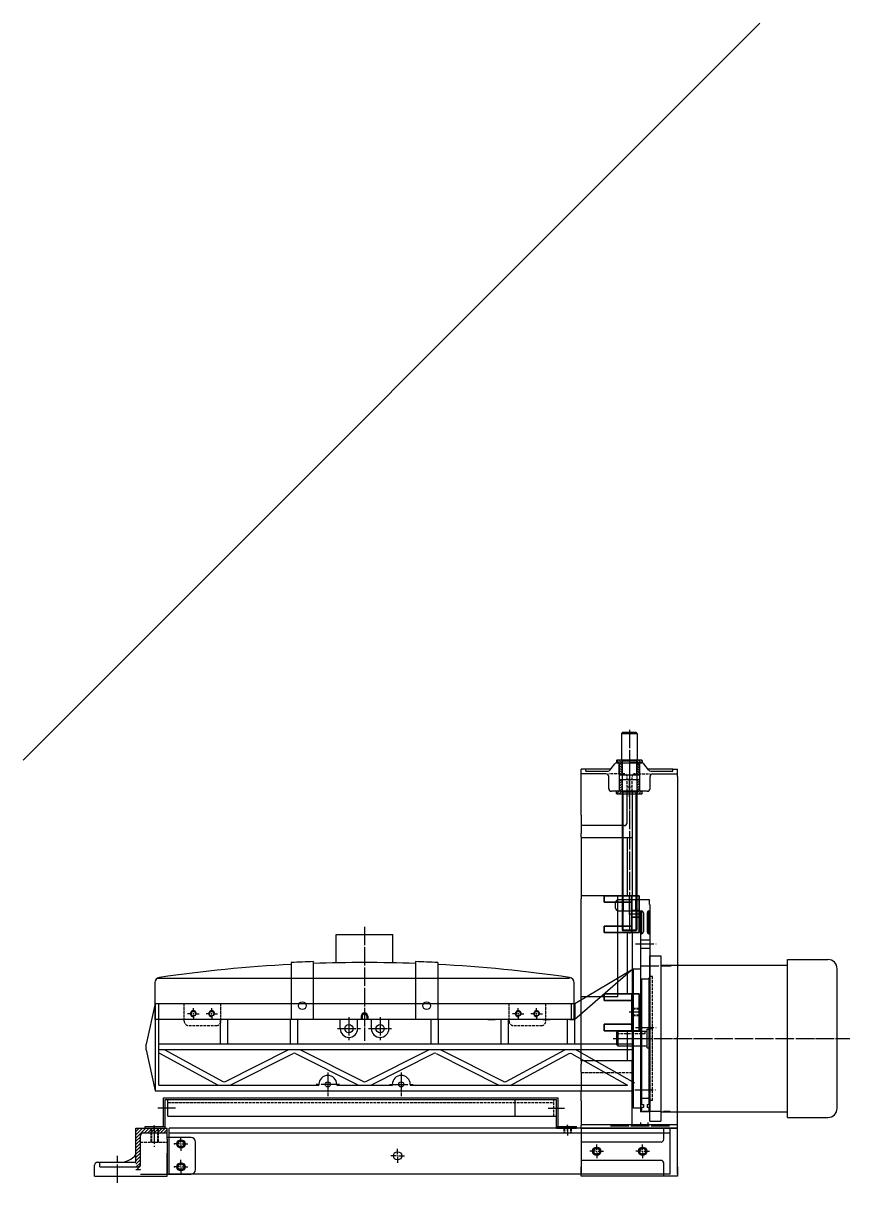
# Model space of a CAD drawing. Extents: x -930 to 585, y -273 to 1117.
# Drawn here: x -316 to 585, y -244 to 1019 of the extents above; entities that cross this region are included whole.
import ezdxf

# ---------------------------------------------------------------- set-up
doc = ezdxf.new("R2010")
doc.units = 0
doc.header["$MEASUREMENT"] = 0
for name, pattern in [('CENTER', [22, 20, -1, 0, -1]), ('DASHED', [4, 3, -1]), ('HATCH', [200000, 200000, 0]), ('THIN', [200000, 200000, 0])]:
    doc.linetypes.add(name, pattern=pattern)
doc.layers.get('0').update_dxf_attribs({"linetype": 'CONTINUOUS'})
for name, color, linetype in [('2-RING', 6, 'CONTINUOUS'), ('BORDER', 7, 'CONTINUOUS'), ('DOOR', 2, 'CONTINUOUS'), ('L-FOOT', 140, 'CONTINUOUS'), ('L-SCREW', 4, 'CONTINUOUS'), ('M-PLAN', 1, 'CONTINUOUS'), ('MOTOR', 7, 'CONTINUOUS'), ('ROLLCOVE', 3, 'CONTINUOUS'), ('SIDEFOOT', 5, 'CONTINUOUS'), ('SOCKET', 4, 'CONTINUOUS'), ('TABLET', 212, 'CONTINUOUS')]:
    doc.layers.add(name, color=color, linetype=linetype)

# ---------------------------------------------------------------- blocks, each defined once
blk = doc.blocks.new('*X0')
at = {"color": 0, "linetype": 'HATCH'}
for p, q in [((676.5, 333.6), (687.2, 344.3)), ((676.5, 337.1), (683.7, 344.3)), ((676.5, 340.6), (680.1, 344.3)), ((676.5, 344.2), (676.6, 344.3)), ((685.7, 339.3), (690.7, 344.3)), ((689.3, 339.3), (694.3, 344.3)), ((692.8, 339.3), (697.8, 344.3)), ((696.3, 339.3), (701.3, 344.3)), ((699.9, 339.3), (704.9, 344.3)), ((703.4, 339.3), (708.4, 344.3)), ((707, 339.3), (710.5, 342.8)), ((676.5, 330), (681.5, 335)), ((676.5, 326.5), (681.5, 331.5)), ((710.5, 339.3), (710.5, 339.3)), ((676.5, 323), (681.5, 328)), ((676.5, 319.4), (681.5, 324.4)), ((676.5, 315.9), (681.5, 320.9)), ((676.5, 312.4), (681.5, 317.4)), ((676.5, 308.8), (681.5, 313.8)), ((676.5, 305.3), (681.5, 310.3)), ((676.5, 301.7), (681.5, 306.7)), ((677.6, 299.3), (681.5, 303.2)), ((681.1, 299.3), (681.5, 299.7))]:
    blk.add_line(p, q, dxfattribs=at)
blk = doc.blocks.new('*X1')
at = {"color": 0, "linetype": 'HATCH'}
for p, q in [((1421.4, 106.2), (1422.9, 107.7)), ((1421.4, 103.6), (1424.4, 106.6)), ((1422.2, 101.7), (1425.2, 104.7)), ((1424.9, 101.7), (1427.9, 104.7)), ((1427.5, 101.7), (1430.5, 104.7)), ((1430.2, 101.7), (1433.2, 104.7)), ((1432.8, 101.7), (1435.8, 104.7)), ((1435.5, 101.7), (1437.4, 103.6)), ((1421.4, 85), (1422.1, 85.7)), ((1421.4, 82.3), (1424.8, 85.7)), ((1421.7, 80), (1424.4, 82.7)), ((1424.4, 82.7), (1427.4, 85.7)), ((1427.1, 82.7), (1430.1, 85.7)), ((1429.8, 82.7), (1432.8, 85.7)), ((1432.4, 82.7), (1435.4, 85.7)), ((1435.1, 82.7), (1437.4, 85.1))]:
    blk.add_line(p, q, dxfattribs=at)

msp = doc.modelspace()

# ---------------------------------------------------------------- linework, layer by layer
at = {"linetype": 'CENTER'}
msp.add_line((388, -182.5), (322, -182.5), dxfattribs=at)
at = {"linetype": 'DASHED'}
for p, q in [((356.7, -178.5), (356.7, -180)), ((364.7, -178.5), (364.7, -180))]:
    msp.add_line(p, q, dxfattribs=at)
at = {"layer": '2-RING'}
for p, q in [((330.9, 216.3), (330.4, 215.8)), ((330.4, 215.8), (330.4, 213.8)), ((344.4, 216.3), (330.9, 216.3)), ((357.9, 216.3), (344.4, 216.3)), ((358.4, 215.8), (357.9, 216.3)), ((358.4, 215.8), (358.4, 213.8)), ((330.4, 213.8), (330.9, 213.3)), ((333.4, 213.3), (330.9, 213.3)), ((333.4, 200.8), (333.4, 213.3)), ((357.9, 213.3), (344.4, 213.3)), ((357.9, 213.3), (355.4, 213.3)), ((355.4, 200.8), (355.4, 213.3)), ((358.4, 213.8), (357.9, 213.3)), ((333.4, 200.8), (333.9, 200.3)), ((333.4, 194.8), (333.9, 195.3)), ((333.4, 194.8), (333.4, 182.3)), ((333.9, 200.3), (344.4, 200.3)), ((333.9, 195.3), (344.4, 195.3)), ((344.4, 200.3), (354.9, 200.3)), ((344.4, 195.3), (354.9, 195.3)), ((355.4, 200.8), (354.9, 200.3)), ((355.4, 194.8), (354.9, 195.3)), ((355.4, 194.8), (355.4, 182.3)), ((330.4, 181.8), (330.9, 182.3)), ((330.4, 179.8), (330.4, 181.8)), ((330.9, 179.3), (330.4, 179.8)), ((344.4, 182.3), (330.9, 182.3)), ((333.4, 182.3), (330.9, 182.3)), ((344.4, 179.3), (330.9, 179.3)), ((357.9, 179.3), (344.4, 179.3)), ((357.9, 182.3), (355.4, 182.3)), ((358.4, 181.8), (357.9, 182.3)), ((358.4, 179.8), (357.9, 179.3)), ((358.4, 179.8), (358.4, 181.8))]:
    msp.add_line(p, q, dxfattribs=at)
at = {"layer": '2-RING', "linetype": 'Continuous'}
for p, q in [((336.4, 200.3), (336.4, 216.3)), ((352.4, 200.3), (352.4, 216.3)), ((336.4, 195.3), (336.4, 179.3)), ((352.4, 195.3), (352.4, 179.3))]:
    msp.add_line(p, q, dxfattribs=at)
at = {"layer": '2-RING', "linetype": 'CENTER'}
for p, q in [((344.4, 219.3), (344.4, 197.1)), ((344.4, 176.3), (344.4, 198.5))]:
    msp.add_line(p, q, dxfattribs=at)
at = {"layer": 'BORDER', "color": 7, "linetype": 'Continuous'}
msp.add_line((-316, 216.3), (486.6, 1018.8), dxfattribs=at)
at = {"layer": 'DOOR', "linetype": 'CENTER'}
for p, q in [((344.4, 220), (344.4, 172.7)), ((358.1, 48.6), (344.1, 48.6)), ((358.1, -58.4), (344.1, -58.4)), ((307.4, -209.7), (301.4, -209.7)), ((308.4, -209.7), (309.4, -209.7)), ((308.9, -208.2), (308.9, -202.2)), ((308.9, -210.2), (308.9, -209.2)), ((308.9, -211.2), (308.9, -217.2)), ((310.4, -209.7), (316.4, -209.7)), ((357.4, -209.7), (351.4, -209.7)), ((358.4, -209.7), (359.4, -209.7)), ((358.9, -208.2), (358.9, -202.2)), ((358.9, -210.2), (358.9, -209.2)), ((358.9, -211.2), (358.9, -217.2)), ((360.4, -209.7), (366.4, -209.7))]:
    msp.add_line(p, q, dxfattribs=at)
at = {"layer": 'DOOR', "linetype": 'Continuous'}
for p, q in [((324.2, 206.3), (291.9, 206.3)), ((291.9, 173.3), (291.9, 206.3)), ((296.9, 204.3), (296.9, 206.3)), ((296.9, 204.3), (321.2, 204.3)), ((323.6, 205.5), (328.5, 212.1)), ((333.4, 213.3), (333.4, 182.3)), ((355.4, 213.3), (355.4, 182.3)), ((365.3, 205.5), (360.3, 212.1)), ((391.9, 206.3), (364.7, 206.3)), ((367.7, 204.3), (391.9, 204.3)), ((391.9, 206.3), (396.9, 206.3)), ((391.9, 204.3), (391.9, 206.3)), ((396.9, 198.3), (396.9, 206.3)), ((318.9, 201.3), (291.9, 201.3)), ((321.9, 185.3), (321.9, 198.3)), ((366.9, 185.3), (366.9, 198.3)), ((369.9, 201.3), (396.9, 201.3)), ((396.9, 198.3), (396.9, -85.1)), ((363.9, 182.3), (324.9, 182.3)), ((341.9, 147.9), (341.9, 182.3)), ((347.4, 182.3), (347.4, 131.9)), ((291.9, 156.3), (291.9, 173.3)), ((291.9, 156.3), (291.9, 136.3)), ((338.9, 144.9), (291.9, 144.9)), ((291.9, 132.8), (291.9, 136.3)), ((291.9, 132.8), (291.9, 65.3)), ((291.9, 131.9), (347.4, 131.9)), ((341.9, 131.9), (341.9, 68.6)), ((347.4, 131.9), (347.4, 68.6)), ((331.9, 68.3), (291.9, 68.3)), ((291.9, -111.2), (291.9, 65.3)), ((355.1, 68.6), (317.1, 68.6)), ((317.1, 68.6), (355.1, 68.6)), ((347.1, 68.6), (317.1, 68.6)), ((347.1, 68.6), (317.1, 68.6)), ((317.1, 68.6), (317.1, 61.6)), ((317.1, 61.6), (317.1, 68.6)), ((331.9, -41.7), (331.9, 68.3)), ((355.1, 68.6), (347.1, 68.6)), ((347.1, 68.6), (355.1, 68.6)), ((347.1, 68.6), (347.1, 61.6)), ((347.1, 61.6), (347.1, 68.6)), ((355.1, 68.6), (355.1, 28.6)), ((355.1, 28.6), (355.1, 68.6)), ((355.1, 68.6), (355.1, 28.6)), ((355.1, 28.6), (355.1, 68.6)), ((347.1, 61.6), (317.1, 61.6)), ((317.1, 61.6), (347.1, 61.6)), ((347.1, 61.6), (317.1, 61.6)), ((347.1, 61.6), (317.1, 61.6)), ((347.1, 61.6), (347.1, 35.6)), ((347.1, 35.6), (347.1, 61.6)), ((347.1, 61.6), (347.1, 35.6)), ((347.1, 35.6), (347.1, 61.6)), ((347.1, 43.9), (347.1, 53.4)), ((347.1, 43.9), (347.1, 53.4)), ((355.1, 43.9), (355.1, 53.4)), ((355.1, 43.9), (355.1, 53.4)), ((347.1, 35.6), (317.1, 35.6)), ((317.1, 35.6), (347.1, 35.6)), ((347.1, 35.6), (317.1, 35.6)), ((317.1, 35.6), (347.1, 35.6)), ((317.1, 35.6), (317.1, 28.6)), ((317.1, 28.6), (317.1, 35.6)), ((355.1, 28.6), (317.1, 28.6)), ((317.1, 28.6), (355.1, 28.6)), ((347.1, 28.6), (317.1, 28.6)), ((317.1, 28.6), (347.1, 28.6)), ((341.9, 28.6), (341.9, -38.4)), ((347.1, 35.6), (347.1, 28.6)), ((347.1, 28.6), (347.1, 35.6)), ((355.1, 28.6), (347.1, 28.6)), ((347.1, 28.6), (355.1, 28.6)), ((347.4, 28.6), (347.4, -38.4)), ((331.9, -41.7), (291.9, -41.7)), ((317.1, -38.4), (355.1, -38.4)), ((355.1, -38.4), (317.1, -38.4)), ((347.1, -38.4), (317.1, -38.4)), ((317.1, -38.4), (347.1, -38.4)), ((317.1, -38.4), (317.1, -45.4)), ((317.1, -45.4), (317.1, -38.4)), ((317.1, -45.4), (347.1, -45.4)), ((347.1, -45.4), (317.1, -45.4)), ((347.1, -45.4), (317.1, -45.4)), ((317.1, -45.4), (347.1, -45.4)), ((355.1, -38.4), (347.1, -38.4)), ((347.1, -38.4), (355.1, -38.4)), ((347.1, -38.4), (347.1, -45.4)), ((347.1, -45.4), (347.1, -38.4)), ((347.1, -45.4), (347.1, -65.8)), ((347.1, -65.8), (347.1, -45.4)), ((347.1, -45.4), (347.1, -71.4)), ((347.1, -71.4), (347.1, -45.4)), ((355.1, -38.4), (355.1, -78.4)), ((355.1, -78.4), (355.1, -38.4)), ((355.1, -38.4), (355.1, -78.4)), ((355.1, -78.4), (355.1, -38.4)), ((347.1, -63.1), (347.1, -53.6)), ((347.1, -63.1), (347.1, -53.6)), ((355.1, -63.1), (355.1, -53.6)), ((355.1, -63.1), (355.1, -53.6)), ((317.1, -71.4), (347.1, -71.4)), ((347.1, -71.4), (317.1, -71.4)), ((347.1, -71.4), (317.1, -71.4)), ((317.1, -71.4), (347.1, -71.4)), ((317.1, -71.4), (317.1, -78.4)), ((317.1, -78.4), (317.1, -71.4)), ((347.1, -68.1), (347.1, -65.8)), ((347.1, -68.1), (347.1, -65.8)), ((347.1, -68.1), (347.1, -71.4)), ((347.1, -71.4), (347.1, -68.1)), ((347.1, -71.4), (347.1, -78.4)), ((347.1, -78.4), (347.1, -71.4)), ((317.1, -78.4), (355.1, -78.4)), ((355.1, -78.4), (317.1, -78.4)), ((347.1, -78.4), (317.1, -78.4)), ((317.1, -78.4), (347.1, -78.4)), ((341.9, -78.4), (341.9, -111.2)), ((355.1, -78.4), (347.1, -78.4)), ((347.1, -78.4), (355.1, -78.4)), ((347.4, -78.4), (347.4, -111.2)), ((396.9, -234.7), (396.9, -85.1)), ((347.4, -111.2), (291.9, -111.2)), ((291.9, -111.2), (291.9, -114.7)), ((347.4, -180.7), (347.4, -111.2)), ((291.9, -123.7), (291.9, -114.7)), ((291.9, -123.7), (291.9, -144.7)), ((291.9, -154.7), (291.9, -144.7)), ((291.9, -154.7), (291.9, -181.7)), ((291.9, -180.7), (396.9, -180.7)), ((291.9, -184.7), (291.9, -181.7)), ((291.9, -184.7), (396.9, -184.7)), ((396.9, -184.7), (291.9, -184.7)), ((291.9, -184.7), (291.9, -234.7)), ((381.9, -196.7), (381.9, -184.7)), ((378.9, -199.7), (291.9, -199.7)), ((378.9, -219.7), (291.9, -219.7)), ((381.9, -236.7), (381.9, -222.7)), ((396.9, -226.7), (396.9, -234.7)), ((396.9, -226.7), (396.9, -236.7)), ((396.9, -236.7), (291.9, -236.7))]:
    msp.add_line(p, q, dxfattribs=at)
at = {"layer": 'DOOR'}
for p, q in [((330.9, 213.3), (357.9, 213.3)), ((291.9, -226.7), (291.9, -234.7)), ((291.9, -236.7), (291.9, -226.7))]:
    msp.add_line(p, q, dxfattribs=at)
at = {"layer": 'DOOR', "linetype": 'DASHED'}
for p, q in [((338.9, 201.3), (321.9, 201.3)), ((341.9, 182.3), (341.9, 198.3)), ((347.4, 182.3), (347.4, 198.3)), ((350.4, 201.3), (366.9, 201.3)), ((341.9, 187.3), (347.4, 187.3)), ((355.1, 52.6), (347.1, 52.6)), ((355.1, 51.9), (347.1, 51.9)), ((355.1, 45.4), (347.1, 45.4)), ((355.1, 44.7), (347.1, 44.7)), ((355.1, -54.4), (347.1, -54.4)), ((355.1, -55.1), (347.1, -55.1)), ((355.1, -61.6), (347.1, -61.6)), ((355.1, -62.3), (347.1, -62.3)), ((347.4, -124.2), (291.9, -124.2))]:
    msp.add_line(p, q, dxfattribs=at)
at = {"layer": 'DOOR', "linetype": 'Continuous'}
for centre in [(308.9, -209.7), (358.9, -209.7)]:
    msp.add_circle(centre, 4.5, dxfattribs=at)
for centre, start, end in [((321.2, 207.3), 270, 323.1301), ((367.7, 207.3), 216.8699, 270), ((318.9, 198.3), 0, 90), ((369.9, 198.3), 90, 180), ((324.9, 185.3), 180, 270), ((363.9, 185.3), 270, 0), ((338.9, 147.9), 270, 0), ((378.9, -196.7), 270, 0), ((378.9, -222.7), 0, 90)]:
    msp.add_arc(centre, 3, start, end, dxfattribs=at)
at = {"layer": 'DOOR'}
for centre, start, end in [((330.9, 210.3), 90, 143.1301), ((357.9, 210.3), 36.8699, 90)]:
    msp.add_arc(centre, 3, start, end, dxfattribs=at)
at = {"layer": 'DOOR', "linetype": 'DASHED'}
for centre, start, end in [((338.9, 198.3), 0, 90), ((350.4, 198.3), 90, 180)]:
    msp.add_arc(centre, 3, start, end, dxfattribs=at)
at = {"layer": 'L-FOOT', "linetype": 'Continuous'}
for p, q in [((388.9, -184.7), (-157.1, -184.7)), ((-157.1, -234.7), (-157.1, -184.7)), ((388.9, -234.7), (388.9, -184.7)), ((-157.1, -189.7), (388.9, -189.7)), ((-142.6, -201.7), (-137.1, -201.7)), ((388.9, -234.7), (-157.1, -234.7))]:
    msp.add_line(p, q, dxfattribs=at)
at = {"layer": 'L-FOOT', "linetype": 'DASHED'}
for p, q in [((273, -184.7), (273, -189.7)), ((273.7, -184.7), (273.7, -189.7)), ((280.2, -184.7), (280.2, -189.7)), ((280.9, -184.7), (280.9, -189.7))]:
    msp.add_line(p, q, dxfattribs=at)
at = {"layer": 'L-FOOT', "linetype": 'CENTER'}
for p, q in [((276.9, -181.7), (276.9, -192.7)), ((-145.6, -201.7), (-151, -201.7)), ((-144.6, -201.7), (-143.6, -201.7)), ((-144.1, -200.2), (-144.1, -194.7)), ((-144.1, -202.2), (-144.1, -201.2)), ((-144.1, -203.2), (-144.1, -208.6)), ((90.4, -214.7), (84.4, -214.7)), ((91.4, -214.7), (92.4, -214.7)), ((91.9, -213.2), (91.9, -207.2)), ((91.9, -215.2), (91.9, -214.2)), ((93.4, -214.7), (99.4, -214.7)), ((307.4, -209.7), (302, -209.7)), ((308.4, -209.7), (309.4, -209.7)), ((308.9, -208.2), (308.9, -202.7)), ((308.9, -210.2), (308.9, -209.2)), ((308.9, -211.2), (308.9, -216.6)), ((310.4, -209.7), (315.9, -209.7)), ((357.4, -209.7), (352, -209.7)), ((358.4, -209.7), (359.4, -209.7)), ((358.9, -208.2), (358.9, -202.7)), ((358.9, -210.2), (358.9, -209.2)), ((358.9, -211.2), (358.9, -216.6)), ((360.4, -209.7), (365.9, -209.7)), ((-145.6, -226.7), (-151, -226.7)), ((-144.6, -226.7), (-143.6, -226.7)), ((-144.1, -225.2), (-144.1, -219.7)), ((-144.1, -227.2), (-144.1, -226.2)), ((-142.6, -226.7), (-137.1, -226.7)), ((91.9, -216.2), (91.9, -222.2)), ((-144.1, -228.2), (-144.1, -233.6))]:
    msp.add_line(p, q, dxfattribs=at)
at = {"layer": 'L-FOOT', "linetype": 'Continuous'}
for centre in [(-144.1, -201.7), (308.9, -209.7), (358.9, -209.7), (-144.1, -226.7)]:
    msp.add_circle(centre, 3.25, dxfattribs=at)
at = {"layer": 'L-FOOT'}
msp.add_circle((91.9, -214.7), 4.5, dxfattribs=at)
at = {"layer": 'L-FOOT', "linetype": 'Continuous'}
for centre in [(-144.1, -201.7), (-144.1, -226.7)]:
    msp.add_arc(centre, 3.95, 345, 285, dxfattribs=at)
at = {"layer": 'L-FOOT', "linetype": 'THIN'}
for centre in [(308.9, -209.7), (358.9, -209.7)]:
    msp.add_arc(centre, 3.95, 345, 285, dxfattribs=at)
at = {"layer": 'L-FOOT'}
for p in [(-151, -201.7), (-151, -226.7)]:
    msp.add_point(p, dxfattribs=at)
at = {"layer": 'L-SCREW', "linetype": 'Continuous'}
for p, q in [((336.9, 246.3), (335.9, 245.3)), ((335.9, 245.3), (335.9, 216.3)), ((335.9, 245.3), (352.9, 245.3)), ((351.9, 246.3), (336.9, 246.3)), ((351.9, 246.3), (352.9, 245.3)), ((352.9, 245.3), (352.9, 216.3)), ((352.9, 216.3), (335.9, 216.3)), ((336.4, 215.3), (336.4, 31.3)), ((352.4, 215.3), (336.4, 215.3)), ((336.9, 216.3), (336.9, 215.3)), ((351.9, 216.3), (351.9, 215.3)), ((352.4, 215.3), (352.4, 31.3)), ((352.4, 181.3), (336.4, 181.3)), ((336.4, 31.3), (337.4, 30.3)), ((336.4, 31.3), (352.4, 31.3)), ((351.4, 30.3), (337.4, 30.3)), ((352.4, 31.3), (351.4, 30.3))]:
    msp.add_line(p, q, dxfattribs=at)
at = {"layer": 'L-SCREW', "linetype": 'CENTER'}
msp.add_line((344.4, 249.3), (344.4, 27.3), dxfattribs=at)
at = {"layer": 'L-SCREW', "linetype": 'THIN'}
for p, q in [((337.4, 181.3), (337.4, 31.3)), ((351.4, 181.3), (351.4, 31.3))]:
    msp.add_line(p, q, dxfattribs=at)
at = {"layer": 'M-PLAN', "linetype": 'Continuous'}
for p, q in [((366.4, 64.1), (332.4, 64.1)), ((336.5, 64.1), (336.5, 52.1)), ((337.7, 64.1), (337.7, 52.1)), ((351.2, 64.1), (351.2, 52.1)), ((352.4, 64.1), (352.4, 52.1)), ((366.4, 64.1), (356.4, 64.1)), ((366.4, 59.1), (366.4, 64.1)), ((329.4, 55.1), (329.4, 61.1)), ((332.4, 52.1), (357.7, 52.1)), ((356.7, 52.1), (356.7, -166.9)), ((357.7, 27.1), (357.7, 52.1)), ((357.7, 52.1), (357.7, 27.1)), ((365.7, 52.1), (366.4, 52.1)), ((365.7, 27.1), (365.7, 52.1)), ((365.7, 52.1), (365.7, 27.1)), ((366.7, 59.1), (366.7, -166.9)), ((359.7, 50.1), (359.7, 29.1)), ((363.7, 50.1), (363.7, 29.1)), ((356.7, 27.1), (357.7, 27.1)), ((365.7, 27.1), (366.7, 27.1)), ((356.7, 20.6), (366.7, 20.6)), ((356.7, 11.6), (366.7, 11.6)), ((356.7, -21.9), (364.7, -21.9)), ((357.7, -21.9), (357.7, -152.2)), ((365.7, -21.6), (365.7, -152.2)), ((357.7, -151.9), (364.7, -151.9)), ((357.7, -152.2), (357.7, -158.9)), ((357.7, -158.9), (359.7, -158.9)), ((357.7, -161.9), (357.7, -166.9)), ((359.7, -161.9), (357.7, -161.9)), ((359.7, -158.9), (359.7, -161.9)), ((363.7, -158.9), (365.7, -158.9)), ((363.7, -158.9), (363.7, -161.9)), ((365.7, -161.9), (363.7, -161.9)), ((365.7, -152.2), (365.7, -158.9)), ((365.7, -161.9), (365.7, -166.9)), ((366.7, -166.9), (356.7, -166.9)), ((366.7, -166.9), (356.7, -166.9))]:
    msp.add_line(p, q, dxfattribs=at)
at = {"layer": 'M-PLAN', "linetype": 'CENTER'}
for p, q in [((344.4, 48.3), (344.4, 67.2)), ((351.2, 16.1), (373.6, 16.1)), ((351.2, -74.9), (373.6, -74.9)), ((350.4, -142.8), (372.8, -142.8))]:
    msp.add_line(p, q, dxfattribs=at)
at = {"layer": 'M-PLAN', "linetype": 'Continuous'}
for centre, radius, start, end in [((332.4, 61.1), 3, 90, 180), ((332.4, 55.1), 3, 180, 270), ((357.7, 50.1), 2, 0, 90), ((365.7, 50.1), 2, 90, 180), ((357.7, 29.1), 2, 270, 0), ((365.7, 29.1), 2, 180, 270), ((364.7, -19.9), 2, 270, 0), ((364.7, -153.9), 2, 0, 90)]:
    msp.add_arc(centre, radius, start, end, dxfattribs=at)
at = {"layer": 'MOTOR', "linetype": 'Continuous'}
for p, q in [((366.7, -176.9), (366.7, 3.1)), ((366.7, 3.1), (378.7, 3.1)), ((378.7, 3.1), (378.7, -176.9)), ((378.7, -6.9), (516.7, -6.9)), ((516.7, -172.9), (516.7, -0.9)), ((516.7, -0.9), (560.7, -0.9)), ((570.7, -162.9), (570.7, -10.9)), ((378.7, -34.4), (378.7, -139.4)), ((330.7, -79.9), (331.7, -78.9)), ((330.7, -93.9), (330.7, -79.9)), ((331.7, -78.9), (363.7, -78.9)), ((331.7, -78.9), (331.7, -94.9)), ((363.7, -96.9), (363.7, -76.9)), ((363.7, -76.9), (366.7, -76.9)), ((330.7, -93.9), (331.7, -94.9)), ((331.7, -94.9), (363.7, -94.9)), ((363.7, -96.9), (366.7, -96.9)), ((378.7, -166.9), (516.7, -166.9)), ((516.7, -172.9), (560.7, -172.9)), ((366.7, -176.9), (378.7, -176.9))]:
    msp.add_line(p, q, dxfattribs=at)
at = {"layer": 'MOTOR', "linetype": 'CENTER'}
for p, q in [((356.5, -7.9), (390, -7.9)), ((326.7, -86.9), (584.6, -86.9)), ((359.4, -165.9), (389, -165.9))]:
    msp.add_line(p, q, dxfattribs=at)
at = {"layer": 'MOTOR', "linetype": 'DASHED'}
for p, q in [((369.7, -19.4), (366.7, -19.4)), ((369.7, -154.4), (369.7, -19.4)), ((330.7, -81.4), (361.7, -81.4)), ((361.7, -81.4), (361.7, -78.9)), ((366.7, -75.9), (369.7, -75.9)), ((369.7, -154.4), (366.7, -154.4))]:
    msp.add_line(p, q, dxfattribs=at)
at = {"layer": 'MOTOR', "linetype": 'Continuous'}
for centre, start, end in [((560.7, -10.9), 0, 90), ((560.7, -162.9), 270, 360)]:
    msp.add_arc(centre, 10, start, end, dxfattribs=at)
at = {"layer": 'ROLLCOVE'}
msp.add_line((284.9, -48.9), (348.4, -11), dxfattribs=at)
at = {"layer": 'ROLLCOVE', "linetype": 'Continuous'}
for p, q in [((348.4, -11), (284.9, -66.2)), ((348.4, -11), (348.4, -162.8)), ((348.4, -11), (356.4, -11)), ((356.4, -11), (356.4, -162.8)), ((-172.1, -48.9), (-182.1, -93.2)), ((-172.1, -48.9), (284.9, -48.9)), ((-172.1, -48.9), (-172.1, -143.9)), ((-168.1, -137.9), (-168.1, -48.9)), ((280.9, -48.9), (280.9, -66.2)), ((284.9, -48.9), (284.9, -66.2)), ((190.2, -66.2), (-172.1, -66.2)), ((-101.1, -93.2), (-101.1, -66.2)), ((-93.1, -93.2), (-93.1, -66.2)), ((-24.6, -93.2), (-24.6, -66.2)), ((-16.6, -93.2), (-16.6, -66.2)), ((29.4, -76.2), (29.4, -66.2)), ((48.4, -76.2), (48.4, -66.2)), ((63.4, -76.2), (63.4, -66.2)), ((82.4, -76.2), (82.4, -66.2)), ((128.4, -93.2), (128.4, -66.2)), ((136.4, -93.2), (136.4, -66.2)), ((190.2, -66.2), (198.2, -66.2)), ((198.2, -66.2), (190.2, -66.2)), ((190.2, -66.2), (198.2, -66.2)), ((198.2, -66.2), (190.2, -66.2)), ((198.2, -66.2), (190.2, -66.2)), ((198.2, -66.2), (190.2, -66.2)), ((190.2, -66.2), (198.2, -66.2)), ((190.2, -66.2), (190.2, -66.2)), ((250.2, -66.2), (198.2, -66.2)), ((198.2, -66.2), (198.2, -66.2)), ((204.9, -93.2), (204.9, -66.2)), ((212.9, -93.2), (212.9, -66.2)), ((250.2, -66.2), (258.2, -66.2)), ((258.2, -66.2), (250.2, -66.2)), ((250.2, -66.2), (258.2, -66.2)), ((258.2, -66.2), (250.2, -66.2)), ((258.2, -66.2), (250.2, -66.2)), ((258.2, -66.2), (250.2, -66.2)), ((250.2, -66.2), (258.2, -66.2)), ((250.2, -66.2), (250.2, -66.2)), ((279.2, -66.2), (258.2, -66.2)), ((258.2, -66.2), (258.2, -66.2)), ((276.9, -93.2), (276.9, -66.2)), ((279.2, -66.2), (279.8, -66.2)), ((279.2, -66.2), (279.2, -66.2)), ((279.9, -66.2), (279.2, -66.2)), ((279.8, -66.2), (279.2, -66.2)), ((279.2, -66.2), (279.8, -66.2)), ((279.8, -66.2), (279.2, -66.2)), ((279.9, -66.2), (279.2, -66.2)), ((279.8, -66.2), (279.2, -66.2)), ((279.2, -66.2), (279.8, -66.2)), ((279.8, -66.2), (279.8, -66.2)), ((279.8, -66.2), (279.9, -66.2)), ((279.9, -66.2), (279.9, -66.2)), ((279.9, -66.2), (284.9, -66.2)), ((284.9, -93.2), (284.9, -66.2)), ((-182.1, -99.2), (-182.1, -93.2)), ((-182.1, -99.2), (-172.1, -143.9)), ((348.4, -93.2), (-168.1, -93.2)), ((348.4, -99.2), (-168.1, -99.2)), ((-161.8, -99.2), (-98.4, -133.8)), ((-95.6, -133.8), (-27.2, -99.2)), ((-13.9, -99.2), (54.6, -133.8)), ((57.3, -133.8), (125.8, -99.2)), ((139.1, -99.2), (207.5, -133.8)), ((210.2, -133.8), (274.1, -99.2)), ((286.5, -99.2), (349.9, -135.3)), ((-168.1, -102.6), (-103.4, -137.9)), ((-90.4, -137.9), (-21.9, -103.3)), ((-19.2, -103.3), (49.3, -137.9)), ((62.6, -137.9), (131.1, -103.3)), ((133.8, -103.3), (202.3, -137.9)), ((215.2, -137.9), (278.9, -103.4)), ((281.8, -103.5), (342.4, -137.9)), ((-168.1, -137.9), (6.2, -137.9)), ((6.2, -136.9), (6.2, -137.9)), ((25.7, -136.9), (25.7, -137.9)), ((25.7, -137.9), (86.2, -137.9)), ((86.2, -136.9), (86.2, -137.9)), ((105.7, -136.9), (105.7, -137.9)), ((105.7, -137.9), (342.4, -137.9)), ((-172.1, -143.9), (250.2, -143.9)), ((250.2, -143.9), (258.2, -143.9)), ((250.2, -143.9), (258.2, -143.9)), ((258.2, -143.9), (348.4, -143.9)), ((258.2, -143.9), (258.2, -143.9)), ((356.4, -162.8), (348.4, -162.8))]:
    msp.add_line(p, q, dxfattribs=at)
at = {"layer": 'ROLLCOVE', "linetype": 'DASHED'}
for p, q in [((-140.6, -67.9), (-140.6, -48.9)), ((-100.6, -67.9), (-100.6, -48.9)), ((213.4, -67.9), (213.4, -48.9)), ((253.4, -67.9), (253.4, -48.9)), ((-135.6, -72.9), (-105.6, -72.9)), ((218.4, -72.9), (248.4, -72.9))]:
    msp.add_line(p, q, dxfattribs=at)
at = {"layer": 'ROLLCOVE', "linetype": 'CENTER'}
for p, q in [((-132.1, -59.9), (-136.8, -59.9)), ((-131.1, -59.9), (-130.1, -59.9)), ((-130.6, -58.4), (-130.6, -53.7)), ((-130.6, -60.4), (-130.6, -59.4)), ((-130.6, -61.4), (-130.6, -66.1)), ((-129.1, -59.9), (-124.4, -59.9)), ((-112.1, -59.9), (-116.8, -59.9)), ((-111.1, -59.9), (-110.1, -59.9)), ((-110.6, -58.4), (-110.6, -53.7)), ((-110.6, -60.4), (-110.6, -59.4)), ((-110.6, -61.4), (-110.6, -66.1)), ((-109.1, -59.9), (-104.4, -59.9)), ((221.9, -59.9), (217.2, -59.9)), ((222.9, -59.9), (223.9, -59.9)), ((223.4, -58.4), (223.4, -53.7)), ((223.4, -60.4), (223.4, -59.4)), ((223.4, -61.4), (223.4, -66.1)), ((224.9, -59.9), (229.6, -59.9)), ((241.9, -59.9), (237.2, -59.9)), ((242.9, -59.9), (243.9, -59.9)), ((243.4, -58.4), (243.4, -53.7)), ((243.4, -60.4), (243.4, -59.4)), ((243.4, -61.4), (243.4, -66.1)), ((244.9, -59.9), (249.6, -59.9)), ((38.9, -63.7), (38.9, -88.7)), ((72.9, -63.7), (72.9, -88.7)), ((26.4, -76.2), (51.4, -76.2)), ((60.4, -76.2), (85.4, -76.2)), ((15.9, -124.1), (15.9, -149.6)), ((95.9, -124.1), (95.9, -149.6)), ((28.7, -136.9), (3.2, -136.9)), ((83.2, -136.9), (108.7, -136.9))]:
    msp.add_line(p, q, dxfattribs=at)
at = {"layer": 'ROLLCOVE', "linetype": 'Continuous'}
for centre, radius in [((-130.6, -59.9), 2.55), ((-110.6, -59.9), 2.55), ((223.4, -59.9), 2.55), ((243.4, -59.9), 2.55), ((38.9, -76.2), 4.5), ((72.9, -76.2), 4.5), ((15.9, -136.9), 2.75), ((95.9, -136.9), 2.75)]:
    msp.add_circle(centre, radius, dxfattribs=at)
at = {"layer": 'ROLLCOVE', "linetype": 'THIN'}
for centre in [(-130.6, -59.9), (-110.6, -59.9), (223.4, -59.9), (243.4, -59.9)]:
    msp.add_arc(centre, 3.18, 345, 285, dxfattribs=at)
at = {"layer": 'ROLLCOVE', "linetype": 'DASHED'}
for centre, start, end in [((-135.6, -67.9), 180, 270), ((-105.6, -67.9), 270, 0), ((218.4, -67.9), 180, 270), ((248.4, -67.9), 270, 0)]:
    msp.add_arc(centre, 5, start, end, dxfattribs=at)
at = {"layer": 'ROLLCOVE', "linetype": 'Continuous'}
for centre, radius, start, end in [((38.9, -76.2), 9.5, 180, 0), ((72.9, -76.2), 9.5, 180, 0), ((-20.6, -105.9), 3, 63.1782, 116.8218), ((132.4, -105.9), 3, 63.1782, 116.8218), ((280.3, -106.1), 3, 60.3687, 118.4121), ((-97, -131.1), 3, 241.4193, 296.8218), ((15.9, -136.9), 9.75, 0, 180), ((55.9, -131.2), 3, 243.1782, 296.8218), ((95.9, -136.9), 9.75, 0, 180), ((208.8, -131.1), 3, 243.1782, 298.4121)]:
    msp.add_arc(centre, radius, start, end, dxfattribs=at)
at = {"layer": 'SIDEFOOT', "linetype": 'Continuous'}
for p, q in [((-193.1, -184.7), (-159.1, -184.7)), ((-193.1, -214.1), (-193.1, -184.7)), ((-159.1, -196.7), (-159.1, -184.7)), ((-188.1, -223.7), (-188.1, -192.7)), ((-185.1, -189.7), (-159.1, -189.7)), ((-133.1, -194.7), (-159.1, -194.7)), ((-159.1, -196.7), (-159.1, -234.7)), ((-142.6, -201.7), (-136.6, -201.7)), ((-128.1, -229.7), (-128.1, -199.7)), ((-193.1, -221.7), (-193.1, -214.1)), ((-159.1, -211.7), (-159.1, -234.7)), ((-159.1, -236.7), (-159.1, -211.7)), ((-238.1, -236.7), (-238.1, -224.7)), ((-235.1, -221.7), (-213.1, -221.7)), ((-232.6, -226.7), (-232.6, -222.5)), ((-232.6, -226.7), (-191.1, -226.7)), ((-213.1, -221.7), (-193.1, -221.7)), ((-238.1, -236.7), (-213.1, -236.7)), ((-213.1, -236.7), (-159.1, -236.7)), ((-193.1, -229.7), (-188.1, -229.7)), ((-188.1, -234.7), (-133.1, -234.7))]:
    msp.add_line(p, q, dxfattribs=at)
at = {"layer": 'SIDEFOOT', "linetype": 'DASHED'}
for p, q in [((-177, -184.7), (-177, -199.7)), ((-176.3, -184.7), (-176.3, -199.7)), ((-169.8, -184.7), (-169.8, -199.7)), ((-169.1, -184.7), (-169.1, -199.7)), ((-188.1, -199.7), (-159.1, -199.7))]:
    msp.add_line(p, q, dxfattribs=at)
at = {"layer": 'SIDEFOOT', "linetype": 'CENTER'}
for p, q in [((-173.1, -181.7), (-173.1, -205)), ((-145.6, -201.7), (-151.6, -201.7)), ((-144.6, -201.7), (-143.6, -201.7)), ((-144.1, -200.2), (-144.1, -194.2)), ((-144.1, -202.2), (-144.1, -201.2)), ((-144.1, -203.2), (-144.1, -209.2)), ((-213.1, -244.1), (-213.1, -214.8)), ((-145.6, -226.7), (-151.6, -226.7)), ((-144.6, -226.7), (-143.6, -226.7)), ((-144.1, -225.2), (-144.1, -219.2)), ((-144.1, -227.2), (-144.1, -226.2)), ((-142.6, -226.7), (-136.6, -226.7)), ((-144.1, -228.2), (-144.1, -234.2))]:
    msp.add_line(p, q, dxfattribs=at)
at = {"layer": 'SIDEFOOT'}
for q in [(-207.1, -221.7), (-213.1, -221.7)]:
    msp.add_line((-213.1, -221.7), q, dxfattribs=at)
at = {"layer": 'SIDEFOOT', "linetype": 'Continuous'}
for centre in [(-144.1, -201.7), (-144.1, -226.7)]:
    msp.add_circle(centre, 4.5, dxfattribs=at)
for centre, radius, start, end in [((-185.1, -192.7), 3, 90, 180), ((-133.1, -199.7), 5, 0, 90), ((-210.2, -199.7), 21.9, 268.3626, 321.3783), ((-235.1, -224.7), 3, 90, 180), ((-191.1, -223.7), 3, 270, 360), ((-133.1, -229.7), 5, 270, 0)]:
    msp.add_arc(centre, radius, start, end, dxfattribs=at)
at = {"layer": 'SOCKET', "linetype": 'Continuous'}
for p, q in [((24.9, -4.5), (24.9, 26.3)), ((24.9, 26.3), (86.9, 26.3)), ((86.9, -4.5), (86.9, 26.3)), ((-23.9, -4.3), (-23.9, -66.2)), ((0.1, -3.2), (0.1, -66.2)), ((111.6, -3.2), (111.6, -66.2)), ((135.6, -4.3), (135.6, -66.2)), ((-169.7, -21.2), (279.3, -21.2)), ((-172.6, -26.4), (-172.6, -48.9)), ((284.4, -48.9), (284.4, -26.4)), ((-172.6, -48.9), (-172.6, -66.2)), ((284.4, -66.2), (284.4, -48.9)), ((52.4, -62.7), (52.4, -66.2)), ((53.4, -62.7), (53.4, -66.2)), ((58.4, -62.7), (58.4, -66.2)), ((59.4, -62.7), (59.4, -66.2)), ((159.8, -66.2), (-172.6, -66.2)), ((284.4, -66.2), (159.8, -66.2))]:
    msp.add_line(p, q, dxfattribs=at)
at = {"layer": 'SOCKET', "linetype": 'CENTER'}
msp.add_line((55.9, 34.7), (55.9, -89.3), dxfattribs=at)
at = {"layer": 'SOCKET', "linetype": 'Continuous'}
for centre in [(-11.9, -51.2), (123.6, -51.2), (123.6, -51.2)]:
    msp.add_circle(centre, 4.25, dxfattribs=at)
for centre, radius, start, end in [((55.9, -1548.7), 1544.5, 92.9606, 98.3163), ((55.9, -1548.7), 1546.5, 92.0668, 92.9568), ((55.9, -1547.7), 1543.5, 87.93, 92.07), ((55.8, -1548.7), 1546.5, 87.0432, 87.9332), ((55.8, -1548.7), 1544.5, 81.6837, 87.0394), ((-166.6, -26.4), 6, 98.319, 180), ((278.4, -26.4), 6, 0, 81.681), ((55.9, -62.7), 3.5, 0, 180), ((55.9, -62.7), 2.5, 0, 180)]:
    msp.add_arc(centre, radius, start, end, dxfattribs=at)
at = {"layer": 'TABLET', "linetype": 'CENTER'}
for p, q in [((-149.9, -162.7), (-169.4, -162.7)), ((255.8, -162.7), (273.8, -162.7)), ((-173.1, -186.2), (-173.1, -181.8)), ((276.9, -187.9), (276.9, -181))]:
    msp.add_line(p, q, dxfattribs=at)
at = {"layer": 'TABLET', "linetype": 'Continuous'}
for p, q in [((-163.1, -151.7), (266.9, -151.7)), ((-163.1, -182.9), (-163.1, -151.7)), ((-161.3, -153.5), (265.1, -153.5)), ((-161.3, -184.7), (-161.3, -153.5)), ((-158.3, -171.5), (-158.3, -153.5)), ((220.1, -171.5), (220.1, -153.5)), ((265.1, -184.7), (265.1, -153.5)), ((266.9, -182.9), (266.9, -151.7)), ((-158.3, -171.5), (265.1, -171.5)), ((-183.1, -182.9), (-161.3, -182.9)), ((-183.1, -184.7), (-183.1, -182.9)), ((-183.1, -184.7), (-161.3, -184.7)), ((265.1, -182.9), (286.9, -182.9)), ((265.1, -184.7), (286.9, -184.7)), ((286.9, -184.7), (286.9, -182.9))]:
    msp.add_line(p, q, dxfattribs=at)
at = {"layer": 'TABLET', "linetype": 'DASHED'}
for p, q in [((-158.3, -156.5), (262.1, -156.5)), ((262.1, -171.5), (262.1, -153.5))]:
    msp.add_line(p, q, dxfattribs=at)

# ---------------------------------------------------------------- block references
at = {"layer": '2-RING', "linetype": 'HATCH', "rotation": 270}
msp.add_blockref('*X1', (250.7, 1637.7), dxfattribs=at)
at = {"layer": '2-RING', "linetype": 'HATCH', "xscale": -1, "rotation": 270}
msp.add_blockref('*X1', (250.7, -1242.1), dxfattribs=at)
at = {"layer": 'SIDEFOOT', "linetype": 'Continuous'}
msp.add_blockref('*X0', (-869.6, -528.9), dxfattribs=at)

doc.saveas('drawing.dxf')
